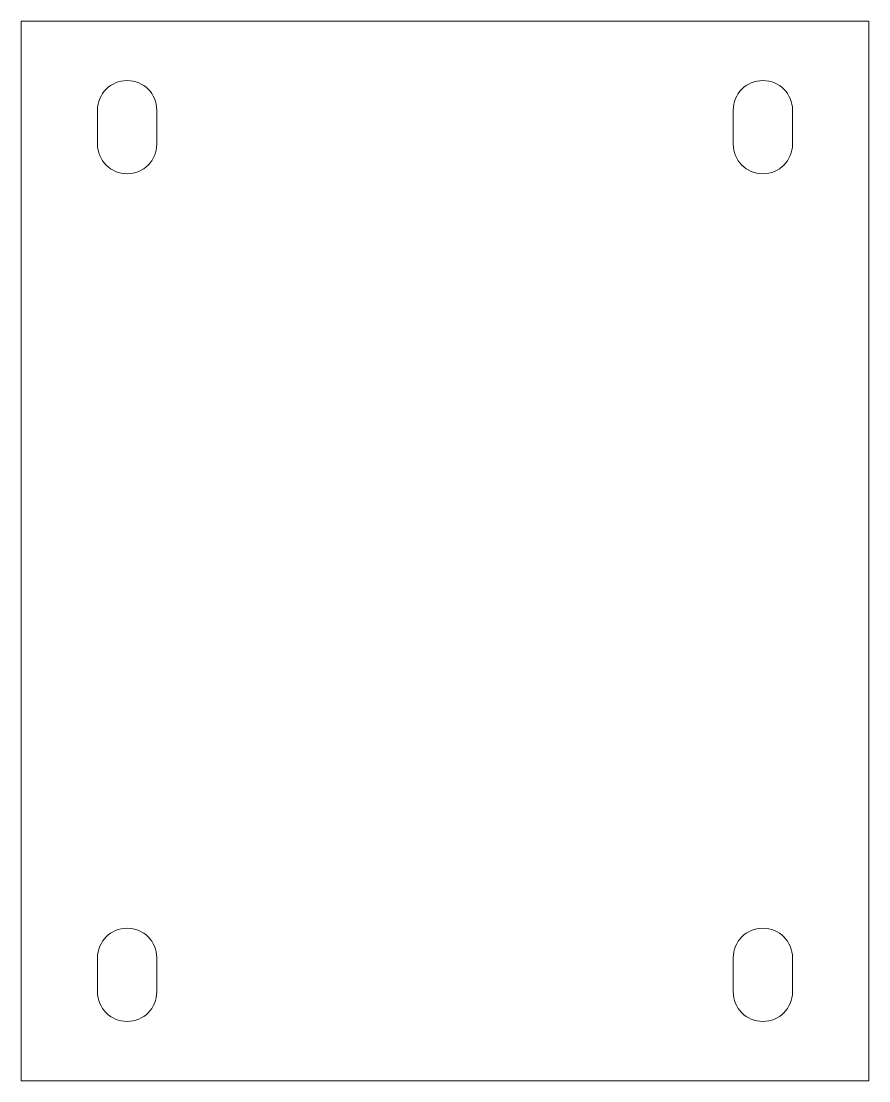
# Model space of a CAD drawing. Header units: millimetres. Extents: x 2129 to 2329, y 999 to 1249.
import ezdxf

# ---------------------------------------------------------------- set-up
doc = ezdxf.new("R2010")
doc.units = ezdxf.units.MM
doc.layers.add('101', color=7, linetype='Continuous', true_color=0xffffff)

msp = doc.modelspace()

# ---------------------------------------------------------------- linework, layer by layer
at = {"layer": '101', "color": 7, "linetype": 'Continuous', "lineweight": 18}
for p, q in [((2329.03, 1248.63), (2129.03, 1248.63)), ((2129.03, 1248.63), (2129.03, 998.63)), ((2329.03, 998.63), (2329.03, 1248.63)), ((2147.03, 1219.63), (2147.03, 1227.63)), ((2161.03, 1227.63), (2161.03, 1219.63)), ((2297.03, 1219.63), (2297.03, 1227.63)), ((2311.03, 1227.63), (2311.03, 1219.63)), ((2147.03, 1019.63), (2147.03, 1027.63)), ((2161.03, 1027.63), (2161.03, 1019.63)), ((2297.03, 1019.63), (2297.03, 1027.63)), ((2311.03, 1027.63), (2311.03, 1019.63)), ((2129.03, 998.63), (2329.03, 998.63))]:
    msp.add_line(p, q, dxfattribs=at)
for centre, start, end in [((2154.03, 1227.63), 0, 180), ((2304.03, 1227.63), 0, 180), ((2154.03, 1219.63), 180, 0), ((2304.03, 1219.63), 180, 0), ((2154.03, 1027.63), 0, 180), ((2304.03, 1027.63), 0, 180), ((2154.03, 1019.63), 180, 0), ((2304.03, 1019.63), 180, 0)]:
    msp.add_arc(centre, 7, start, end, dxfattribs=at)

doc.saveas('drawing.dxf')
